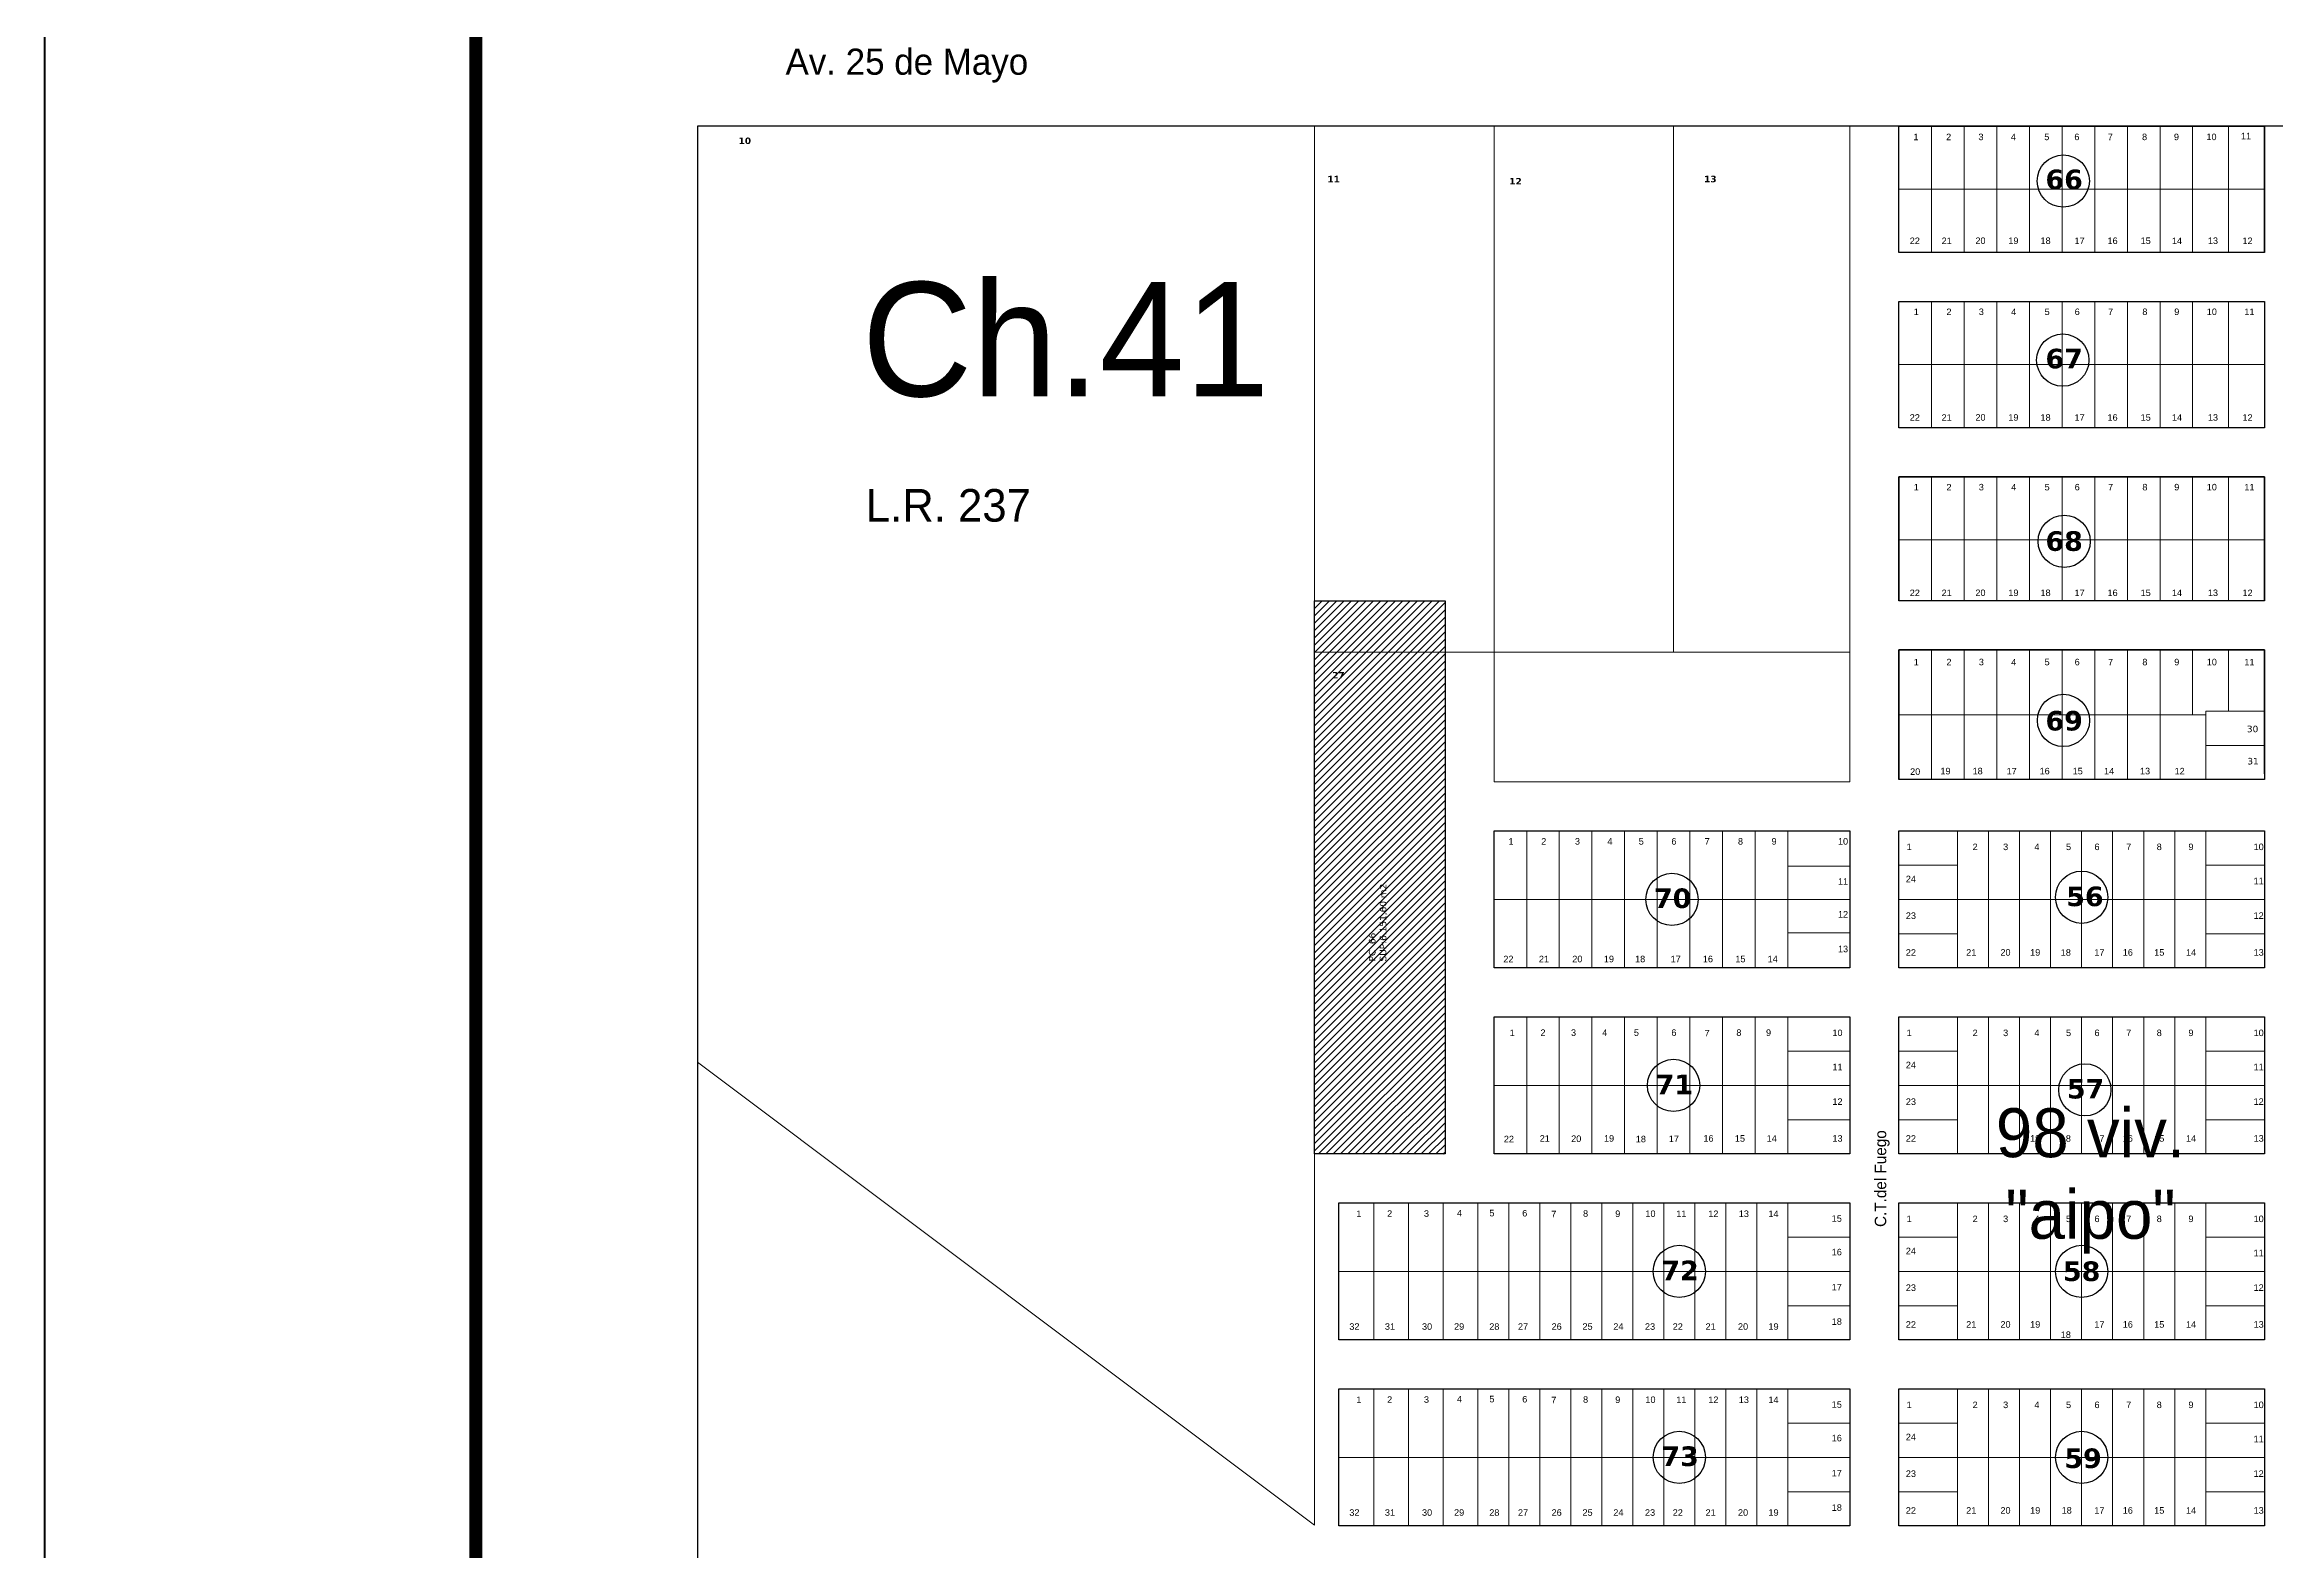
# Model space of a CAD drawing. Header units: millimetres. Extents: x 0 to 6558, y 60 to 10727.
# Drawn here: x 0 to 683, y 7964 to 8425 of the extents above; entities that cross this region are included whole.
import ezdxf

# ---------------------------------------------------------------- set-up
doc = ezdxf.new("R2010")
doc.units = ezdxf.units.MM
doc.linetypes.add('ACAD_ISO03W100', pattern=[30, 12, -18])
for name, color, linetype in [('0 LIMITES', 7, 'Continuous'), ('0 NOMBRE DE CALLES', 255, 'Continuous'), ('0 N° DE MANZANA', 255, 'Continuous'), ('0 Nº DE LOTE', 251, 'Continuous'), ('0 SIG - CHACRAS', 253, 'Continuous'), ('0 SIG - MANZANAS', 253, 'Continuous'), ('TERRENO MUNICIPAL', 10, 'Continuous')]:
    doc.layers.add(name, color=color, linetype=linetype)
for name, color, linetype, lineweight in [('0 NOMBRE DE BARRIOS', 251, 'Continuous', 35), ('0 N° CHACRAS', 253, 'Continuous', 35), ('0 N° DE PARCELA', 255, 'Continuous', 25), ('0 SIG - PARCELAS', 252, 'Continuous', 18), ('RECUADRO', 7, 'Continuous', 18)]:
    doc.layers.add(name, color=color, linetype=linetype, lineweight=lineweight)
doc.styles.get("Standard").update_dxf_attribs({"font": 'arial.ttf'})
doc.styles.add('STYLE1', font='arial.ttf')

msp = doc.modelspace()

# ---------------------------------------------------------------- hatches: boundary and pattern name
at = {"layer": 'TERRENO MUNICIPAL'}
h = msp.add_hatch(dxfattribs=at)
h.set_pattern_fill('ANSI31', color=256, scale=0.5)
h.set_pattern_definition([(45, (-322.4474, 5693.1154), (-1.122532, 1.122532), [])])
h.paths.add_polyline_path([(428.979, 8085.105), (388.979, 8085.105), (388.979, 8254.605), (428.979, 8254.605)])

# ---------------------------------------------------------------- linework, layer by layer
at = {"layer": '0 LIMITES', "color": 3, "linetype": 'ACAD_ISO03W100'}
msp.add_lwpolyline([(132.405, 4726.868, 4, 4, 0), (131.877, 10456.029, 4, 4, 0)], format="xyseb", dxfattribs=at)
at = {"layer": '0 N° DE MANZANA'}
for centre in [(618.347, 8383.248), (618.193, 8328.381), (618.631, 8272.834), (618.405, 8217.955), (498.479, 8163.105), (623.979, 8163.77), (498.979, 8106.105), (624.954, 8104.732), (500.729, 8049.105), (623.979, 8049.105), (500.729, 7992.105), (623.979, 7992.105)]:
    msp.add_circle(centre, 8, dxfattribs=at)
at = {"layer": '0 SIG - CHACRAS'}
msp.add_lwpolyline([(199.979, 7425.105), (1179.979, 7425.105), (1179.979, 8400.105), (199.979, 8400.105)], close=True, dxfattribs=at)
at = {"layer": '0 SIG - MANZANAS'}
for p, q in [((567.979, 8400.105), (679.979, 8400.105)), ((679.979, 8361.375), (567.979, 8361.375)), ((679.979, 8292.635), (567.979, 8292.635)), ((567.979, 8292.635), (567.979, 8254.605)), ((679.979, 8254.605), (679.979, 8292.635)), ((679.979, 8254.605), (567.979, 8254.605)), ((679.979, 8239.605), (567.979, 8239.605)), ((567.979, 8239.605), (567.979, 8199.815)), ((679.979, 8201.575), (679.979, 8239.605)), ((679.979, 8199.815), (567.979, 8199.815))]:
    msp.add_line(p, q, dxfattribs=at)
for points in [[(567.979, 8361.375), (567.979, 8400.105)], [(679.979, 8361.375), (679.979, 8400.105)], [(396.479, 8070.105), (552.979, 8070.105), (552.979, 8028.105), (396.479, 8028.105), (396.479, 8070.105)], [(396.479, 8013.105), (552.979, 8013.105), (552.979, 7971.105), (396.479, 7971.105), (396.479, 8013.105)]]:
    msp.add_lwpolyline(points, dxfattribs=at)
for points in [[(679.979, 8361.375), (567.979, 8361.375), (567.979, 8400.105), (679.979, 8400.105)], [(567.979, 8400.105), (679.979, 8400.105), (679.979, 8361.375), (567.979, 8361.375)], [(679.979, 8307.645), (567.979, 8307.645), (567.979, 8346.375), (679.979, 8346.375)], [(567.979, 8346.375), (679.979, 8346.375), (679.979, 8307.635), (567.979, 8307.635)], [(567.979, 8292.635), (679.979, 8292.635), (679.979, 8254.605), (567.979, 8254.605)], [(567.979, 8239.605), (679.979, 8239.605), (679.979, 8199.815), (567.979, 8199.815)], [(552.979, 8142.105), (443.979, 8142.105), (443.979, 8184.105), (552.979, 8184.105)], [(443.979, 8184.105), (552.979, 8184.105), (552.979, 8142.105), (443.979, 8142.105)], [(443.979, 8184.105), (552.979, 8184.105), (552.979, 8142.105), (443.979, 8142.105)], [(679.979, 8142.105), (567.979, 8142.105), (567.979, 8184.105), (679.979, 8184.105)], [(552.979, 8085.105), (443.979, 8085.105), (443.979, 8127.105), (552.979, 8127.105)], [(679.979, 8085.105), (567.979, 8085.105), (567.979, 8127.105), (679.979, 8127.105)], [(679.979, 8028.105), (567.979, 8028.105), (567.979, 8070.105), (679.979, 8070.105)], [(679.979, 7971.105), (567.979, 7971.105), (567.979, 8013.105), (679.979, 8013.105)], [(679.979, 7971.105), (567.979, 7971.105), (567.979, 8013.105), (679.979, 8013.105)]]:
    msp.add_lwpolyline(points, close=True, dxfattribs=at)
at = {"layer": '0 SIG - PARCELAS'}
for p, q in [((679.979, 8346.375), (567.979, 8346.375)), ((567.979, 8346.375), (567.979, 8307.635)), ((679.979, 8307.635), (679.979, 8346.375)), ((567.979, 8307.635), (679.979, 8307.635)), ((679.979, 8292.635), (567.979, 8292.635)), ((567.979, 8292.635), (567.979, 8254.605)), ((679.979, 8254.605), (679.979, 8292.635)), ((679.979, 8254.605), (567.979, 8254.605)), ((443.979, 8238.895), (552.979, 8238.895)), ((679.979, 8239.605), (567.979, 8239.605)), ((567.979, 8239.605), (567.979, 8199.815)), ((679.979, 8199.815), (679.979, 8239.605)), ((567.979, 8199.815), (679.979, 8199.815)), ((552.979, 8184.105), (443.979, 8184.105)), ((443.979, 8184.105), (443.979, 8142.105)), ((443.979, 8142.105), (453.979, 8142.105)), ((453.979, 8142.105), (552.979, 8142.105))]:
    msp.add_line(p, q, dxfattribs=at)
for points in [[(199.979, 8400.105), (388.979, 8400.105), (388.979, 7971.305), (199.979, 8113.195)], [(388.979, 8400.105), (388.979, 8238.895), (443.979, 8238.895), (443.979, 8400.105)], [(388.979, 8400.105), (443.979, 8400.105), (443.979, 8238.895), (388.979, 8238.895)], [(388.979, 8400.105), (443.979, 8400.105), (443.979, 8238.895), (388.979, 8238.895)], [(443.979, 8400.105), (443.979, 8238.895), (498.979, 8238.895), (498.979, 8400.105)], [(443.979, 8400.105), (498.979, 8400.105), (498.979, 8238.895), (443.979, 8238.895)], [(443.979, 8400.105), (443.979, 8238.895), (443.979, 8238.895), (443.979, 8400.105)], [(443.979, 8400.105), (498.979, 8400.105), (498.979, 8238.895), (443.979, 8238.895)], [(498.979, 8400.105), (498.979, 8238.895), (552.979, 8238.895), (552.979, 8400.105)], [(498.979, 8400.105), (552.979, 8400.105), (552.979, 8238.895), (498.979, 8238.895)], [(679.979, 8361.375), (567.979, 8361.375), (567.979, 8400.105), (679.979, 8400.105)], [(567.979, 8400.105), (577.979, 8400.105), (577.979, 8380.74), (567.979, 8380.74)], [(577.979, 8400.105), (587.979, 8400.105), (587.979, 8380.74), (577.979, 8380.74)], [(587.979, 8400.105), (597.979, 8400.105), (597.979, 8380.74), (587.979, 8380.74)], [(597.979, 8400.105), (607.979, 8400.105), (607.979, 8380.74), (597.979, 8380.74)], [(607.979, 8400.105), (617.979, 8400.105), (617.979, 8380.74), (607.979, 8380.74)], [(617.979, 8400.105), (627.979, 8400.105), (627.979, 8380.74), (617.979, 8380.74)], [(627.979, 8400.105), (637.979, 8400.105), (637.979, 8380.74), (627.979, 8380.74)], [(637.979, 8400.105), (647.979, 8400.105), (647.979, 8380.74), (637.979, 8380.74)], [(647.979, 8400.105), (657.979, 8400.105), (657.979, 8380.74), (647.979, 8380.74)], [(657.979, 8400.105), (668.979, 8400.105), (668.979, 8380.74), (657.979, 8380.74)], [(668.979, 8400.105), (679.979, 8400.105), (679.979, 8380.74), (668.979, 8380.74)], [(567.979, 8380.74), (577.979, 8380.74), (577.979, 8361.375), (567.979, 8361.375)], [(577.979, 8380.74), (587.979, 8380.74), (587.979, 8361.375), (577.979, 8361.375)], [(587.979, 8380.74), (597.979, 8380.74), (597.979, 8361.375), (587.979, 8361.375)], [(597.979, 8380.74), (607.979, 8380.74), (607.979, 8361.375), (597.979, 8361.375)], [(607.979, 8380.74), (617.979, 8380.74), (617.979, 8361.375), (607.979, 8361.375)], [(617.979, 8380.74), (627.979, 8380.74), (627.979, 8361.375), (617.979, 8361.375)], [(627.979, 8380.74), (637.979, 8380.74), (637.979, 8361.375), (627.979, 8361.375)], [(637.979, 8380.74), (647.979, 8380.74), (647.979, 8361.375), (637.979, 8361.375)], [(647.979, 8380.74), (657.979, 8380.74), (657.979, 8361.375), (647.979, 8361.375)], [(657.979, 8380.74), (668.979, 8380.74), (668.979, 8361.375), (657.979, 8361.375)], [(668.979, 8380.74), (679.979, 8380.74), (679.979, 8361.375), (668.979, 8361.375)], [(567.979, 8346.375), (577.979, 8346.375), (577.979, 8327.005), (567.979, 8327.005)], [(577.979, 8346.375), (587.979, 8346.375), (587.979, 8327.005), (577.979, 8327.005)], [(587.979, 8346.375), (597.979, 8346.375), (597.979, 8327.005), (587.979, 8327.005)], [(597.979, 8346.375), (607.979, 8346.375), (607.979, 8327.005), (597.979, 8327.005)], [(607.979, 8346.375), (617.979, 8346.375), (617.979, 8327.005), (607.979, 8327.005)], [(617.979, 8346.375), (627.979, 8346.375), (627.979, 8327.005), (617.979, 8327.005)], [(627.979, 8346.375), (637.979, 8346.375), (637.979, 8327.005), (627.979, 8327.005)], [(637.979, 8346.375), (647.979, 8346.375), (647.979, 8327.005), (637.979, 8327.005)], [(647.979, 8346.375), (657.979, 8346.375), (657.979, 8327.005), (647.979, 8327.005)], [(657.979, 8346.375), (668.979, 8346.375), (668.979, 8327.005), (657.979, 8327.005)], [(668.979, 8346.375), (679.979, 8346.375), (679.979, 8327.005), (668.979, 8327.005)], [(567.979, 8327.005), (577.979, 8327.005), (577.979, 8307.645), (567.979, 8307.645)], [(577.979, 8327.005), (587.979, 8327.005), (587.979, 8307.645), (577.979, 8307.645)], [(587.979, 8327.005), (597.979, 8327.005), (597.979, 8307.645), (587.979, 8307.645)], [(597.979, 8327.005), (607.979, 8327.005), (607.979, 8307.645), (597.979, 8307.645)], [(607.979, 8327.005), (617.979, 8327.005), (617.979, 8307.635), (607.979, 8307.635)], [(617.979, 8327.005), (627.979, 8327.005), (627.979, 8307.645), (617.979, 8307.645)], [(627.979, 8327.005), (637.979, 8327.005), (637.979, 8307.645), (627.979, 8307.645)], [(637.979, 8327.005), (647.979, 8327.005), (647.979, 8307.635), (637.979, 8307.635)], [(647.979, 8327.005), (657.979, 8327.005), (657.979, 8307.645), (647.979, 8307.645)], [(657.979, 8327.005), (668.979, 8327.005), (668.979, 8307.645), (657.979, 8307.645)], [(668.979, 8327.005), (679.979, 8327.005), (679.979, 8307.635), (668.979, 8307.635)], [(567.979, 8292.635), (577.979, 8292.635), (577.979, 8273.265), (567.979, 8273.265)], [(577.979, 8292.635), (587.979, 8292.635), (587.979, 8273.265), (577.979, 8273.265)], [(587.979, 8292.635), (597.979, 8292.635), (597.979, 8273.265), (587.979, 8273.265)], [(597.979, 8292.635), (607.979, 8292.635), (607.979, 8273.265), (597.979, 8273.265)], [(607.979, 8292.635), (617.979, 8292.635), (617.979, 8273.265), (607.979, 8273.265)], [(617.979, 8292.635), (627.979, 8292.635), (627.979, 8273.265), (617.979, 8273.265)], [(627.979, 8292.635), (637.979, 8292.635), (637.979, 8273.265), (627.979, 8273.265)], [(637.979, 8292.635), (647.979, 8292.635), (647.979, 8273.265), (637.979, 8273.265)], [(647.979, 8292.635), (657.979, 8292.635), (657.979, 8273.265), (647.979, 8273.265)], [(657.979, 8292.635), (668.979, 8292.635), (668.979, 8273.265), (657.979, 8273.265)], [(668.979, 8292.635), (679.979, 8292.635), (679.979, 8273.265), (668.979, 8273.265)], [(567.979, 8273.265), (577.979, 8273.265), (577.979, 8254.605), (567.979, 8254.605)], [(577.979, 8273.265), (587.979, 8273.265), (587.979, 8254.605), (577.979, 8254.605)], [(587.979, 8273.265), (597.979, 8273.265), (597.979, 8254.605), (587.979, 8254.605)], [(597.979, 8273.265), (607.979, 8273.265), (607.979, 8254.605), (597.979, 8254.605)], [(607.979, 8273.265), (617.979, 8273.265), (617.979, 8254.605), (607.979, 8254.605)], [(617.979, 8273.265), (627.979, 8273.265), (627.979, 8254.605), (617.979, 8254.605)], [(627.979, 8273.265), (637.979, 8273.265), (637.979, 8254.605), (627.979, 8254.605)], [(637.979, 8273.265), (647.979, 8273.265), (647.979, 8254.605), (637.979, 8254.605)], [(647.979, 8273.265), (657.979, 8273.265), (657.979, 8254.605), (647.979, 8254.605)], [(657.979, 8273.265), (668.979, 8273.265), (668.979, 8254.605), (657.979, 8254.605)], [(668.979, 8273.265), (679.979, 8273.265), (679.979, 8254.605), (668.979, 8254.605)], [(428.979, 8238.895), (388.979, 8238.895), (388.979, 8085.105), (428.979, 8085.105)], [(552.979, 8199.105), (443.979, 8199.105), (443.979, 8238.895), (552.979, 8238.895)], [(567.979, 8239.605), (577.979, 8239.605), (577.979, 8219.71), (567.979, 8219.71)], [(577.979, 8239.605), (587.979, 8239.605), (587.979, 8219.71), (577.979, 8219.71)], [(587.979, 8239.605), (597.979, 8239.605), (597.979, 8219.71), (587.979, 8219.71)], [(597.979, 8239.605), (607.979, 8239.605), (607.979, 8219.71), (597.979, 8219.71)], [(607.979, 8239.605), (617.979, 8239.605), (617.979, 8219.71), (607.979, 8219.71)], [(617.979, 8239.605), (627.979, 8239.605), (627.979, 8219.71), (617.979, 8219.71)], [(627.979, 8239.605), (637.979, 8239.605), (637.979, 8219.71), (627.979, 8219.71)], [(637.979, 8239.605), (647.979, 8239.605), (647.979, 8219.71), (637.979, 8219.71)], [(647.979, 8239.605), (657.979, 8239.605), (657.979, 8219.71), (647.979, 8219.71)], [(657.979, 8239.605), (657.979, 8219.71), (661.979, 8219.71), (661.979, 8220.815), (668.979, 8220.815), (668.979, 8239.605)], [(668.979, 8239.605), (679.979, 8239.605), (679.979, 8220.815), (668.979, 8220.815)], [(661.979, 8220.815), (679.979, 8220.815), (679.979, 8210.315), (661.979, 8210.315)], [(567.979, 8219.71), (577.979, 8219.71), (577.979, 8199.815), (567.979, 8199.815)], [(577.979, 8219.71), (587.979, 8219.71), (587.979, 8199.815), (577.979, 8199.815)], [(587.979, 8219.71), (597.979, 8219.71), (597.979, 8199.815), (587.979, 8199.815)], [(597.979, 8219.71), (607.979, 8219.71), (607.979, 8199.815), (597.979, 8199.815)], [(607.979, 8219.71), (617.979, 8219.71), (617.979, 8199.815), (607.979, 8199.815)], [(617.979, 8219.71), (627.979, 8219.71), (627.979, 8199.815), (617.979, 8199.815)], [(627.979, 8219.71), (637.979, 8219.71), (637.979, 8199.815), (627.979, 8199.815)], [(637.979, 8219.71), (647.979, 8219.71), (647.979, 8199.815), (637.979, 8199.815)], [(647.979, 8219.71), (661.979, 8219.71), (661.979, 8199.815), (647.979, 8199.815)], [(661.979, 8210.315), (679.979, 8210.315), (679.979, 8199.815), (661.979, 8199.815)], [(443.979, 8184.105), (453.979, 8184.105), (453.979, 8163.105), (443.979, 8163.105)], [(453.979, 8184.105), (463.979, 8184.105), (463.979, 8163.105), (453.979, 8163.105)], [(463.979, 8184.105), (473.979, 8184.105), (473.979, 8163.105), (463.979, 8163.105)], [(473.979, 8184.105), (483.979, 8184.105), (483.979, 8163.105), (473.979, 8163.105)], [(483.979, 8184.105), (493.979, 8184.105), (493.979, 8163.105), (483.979, 8163.105)], [(493.979, 8184.105), (503.979, 8184.105), (503.979, 8163.105), (493.979, 8163.105)], [(503.979, 8184.105), (513.979, 8184.105), (513.979, 8163.105), (503.979, 8163.105)], [(513.979, 8184.105), (523.979, 8184.105), (523.979, 8163.105), (513.979, 8163.105)], [(523.979, 8184.105), (533.979, 8184.105), (533.979, 8163.105), (523.979, 8163.105)], [(533.979, 8184.105), (552.979, 8184.105), (552.979, 8173.305), (533.979, 8173.305)], [(585.979, 8173.605), (567.979, 8173.605), (567.979, 8184.105), (585.979, 8184.105)], [(585.979, 8163.105), (595.479, 8163.105), (595.479, 8184.105), (585.979, 8184.105)], [(595.479, 8163.105), (604.979, 8163.105), (604.979, 8184.105), (595.479, 8184.105)], [(604.979, 8163.105), (614.479, 8163.105), (614.479, 8184.105), (604.979, 8184.105)], [(614.479, 8163.105), (623.979, 8163.105), (623.979, 8184.105), (614.479, 8184.105)], [(623.979, 8163.105), (633.479, 8163.105), (633.479, 8184.105), (623.979, 8184.105)], [(633.479, 8163.105), (642.979, 8163.105), (642.979, 8184.105), (633.479, 8184.105)], [(642.979, 8163.105), (652.479, 8163.105), (652.479, 8184.105), (642.979, 8184.105)], [(652.479, 8163.105), (661.979, 8163.105), (661.979, 8184.105), (652.479, 8184.105)], [(679.979, 8173.605), (661.979, 8173.605), (661.979, 8184.105), (679.979, 8184.105)], [(533.979, 8173.305), (552.979, 8173.305), (552.979, 8163.105), (533.979, 8163.105)], [(567.979, 8163.105), (585.979, 8163.105), (585.979, 8173.605), (567.979, 8173.605)], [(661.979, 8163.105), (679.979, 8163.105), (679.979, 8173.605), (661.979, 8173.605)], [(453.979, 8163.105), (463.979, 8163.105), (463.979, 8142.105), (453.979, 8142.105)], [(463.979, 8163.105), (473.979, 8163.105), (473.979, 8142.105), (463.979, 8142.105)], [(473.979, 8163.105), (483.979, 8163.105), (483.979, 8142.105), (473.979, 8142.105)], [(483.979, 8163.105), (493.979, 8163.105), (493.979, 8142.105), (483.979, 8142.105)], [(493.979, 8163.105), (503.979, 8163.105), (503.979, 8142.105), (493.979, 8142.105)], [(503.979, 8163.105), (513.979, 8163.105), (513.979, 8142.105), (503.979, 8142.105)], [(513.979, 8163.105), (523.979, 8163.105), (523.979, 8142.105), (513.979, 8142.105)], [(523.979, 8163.105), (533.979, 8163.105), (533.979, 8142.105), (523.979, 8142.105)], [(533.979, 8163.105), (552.979, 8163.105), (552.979, 8152.905), (533.979, 8152.905)], [(585.979, 8152.605), (567.979, 8152.605), (567.979, 8163.105), (585.979, 8163.105)], [(585.979, 8142.105), (595.479, 8142.105), (595.479, 8163.105), (585.979, 8163.105)], [(595.479, 8142.105), (604.979, 8142.105), (604.979, 8163.105), (595.479, 8163.105)], [(604.979, 8142.105), (614.479, 8142.105), (614.479, 8163.105), (604.979, 8163.105)], [(614.479, 8142.105), (623.979, 8142.105), (623.979, 8163.105), (614.479, 8163.105)], [(623.979, 8142.105), (633.479, 8142.105), (633.479, 8163.105), (623.979, 8163.105)], [(633.479, 8142.105), (642.979, 8142.105), (642.979, 8163.105), (633.479, 8163.105)], [(642.979, 8142.105), (652.479, 8142.105), (652.479, 8163.105), (642.979, 8163.105)], [(652.479, 8142.105), (661.979, 8142.105), (661.979, 8163.105), (652.479, 8163.105)], [(679.979, 8152.605), (661.979, 8152.605), (661.979, 8163.105), (679.979, 8163.105)], [(533.979, 8152.905), (552.979, 8152.905), (552.979, 8142.105), (533.979, 8142.105)], [(567.979, 8142.105), (585.979, 8142.105), (585.979, 8152.605), (567.979, 8152.605)], [(661.979, 8142.105), (679.979, 8142.105), (679.979, 8152.605), (661.979, 8152.605)], [(443.979, 8127.105), (453.979, 8127.105), (453.979, 8106.105), (443.979, 8106.105)], [(463.979, 8106.105), (453.979, 8106.105), (453.979, 8127.105), (463.979, 8127.105)], [(463.979, 8127.105), (473.979, 8127.105), (473.979, 8106.105), (463.979, 8106.105)], [(473.979, 8106.105), (483.979, 8106.105), (483.979, 8127.105), (473.979, 8127.105)], [(483.979, 8106.105), (493.979, 8106.105), (493.979, 8127.105), (483.979, 8127.105)], [(503.979, 8106.105), (493.979, 8106.105), (493.979, 8127.105), (503.979, 8127.105)], [(513.979, 8106.105), (503.979, 8106.105), (503.979, 8127.105), (513.979, 8127.105)], [(513.979, 8127.105), (523.979, 8127.105), (523.979, 8106.105), (513.979, 8106.105)], [(533.979, 8106.105), (523.979, 8106.105), (523.979, 8127.105), (533.979, 8127.105)], [(533.979, 8127.105), (552.979, 8127.105), (552.979, 8116.605), (533.979, 8116.605)], [(585.979, 8116.605), (567.979, 8116.605), (567.979, 8127.105), (585.979, 8127.105)], [(585.979, 8106.105), (595.479, 8106.105), (595.479, 8127.105), (585.979, 8127.105)], [(595.479, 8106.105), (604.979, 8106.105), (604.979, 8127.105), (595.479, 8127.105)], [(604.979, 8106.105), (614.479, 8106.105), (614.479, 8127.105), (604.979, 8127.105)], [(614.479, 8106.105), (623.979, 8106.105), (623.979, 8127.105), (614.479, 8127.105)], [(623.979, 8106.105), (633.479, 8106.105), (633.479, 8127.105), (623.979, 8127.105)], [(633.479, 8106.105), (642.979, 8106.105), (642.979, 8127.105), (633.479, 8127.105)], [(642.979, 8106.105), (652.479, 8106.105), (652.479, 8127.105), (642.979, 8127.105)], [(652.479, 8106.105), (661.979, 8106.105), (661.979, 8127.105), (652.479, 8127.105)], [(679.979, 8116.605), (661.979, 8116.605), (661.979, 8127.105), (679.979, 8127.105)], [(552.979, 8106.105), (533.979, 8106.105), (533.979, 8116.605), (552.979, 8116.605)], [(567.979, 8106.105), (585.979, 8106.105), (585.979, 8116.605), (567.979, 8116.605)], [(661.979, 8106.105), (679.979, 8106.105), (679.979, 8116.605), (661.979, 8116.605)], [(453.979, 8106.105), (443.979, 8106.105), (443.979, 8085.105), (453.979, 8085.105)], [(453.979, 8085.105), (463.979, 8085.105), (463.979, 8106.105), (453.979, 8106.105)], [(463.979, 8106.105), (473.979, 8106.105), (473.979, 8085.105), (463.979, 8085.105)], [(473.979, 8106.105), (483.979, 8106.105), (483.979, 8085.105), (473.979, 8085.105)], [(483.979, 8106.105), (493.979, 8106.105), (493.979, 8085.105), (483.979, 8085.105)], [(503.979, 8106.105), (493.979, 8106.105), (493.979, 8085.105), (503.979, 8085.105)], [(503.979, 8085.105), (513.979, 8085.105), (513.979, 8106.105), (503.979, 8106.105)], [(523.979, 8106.105), (513.979, 8106.105), (513.979, 8085.105), (523.979, 8085.105)], [(523.979, 8106.105), (533.979, 8106.105), (533.979, 8085.105), (523.979, 8085.105)], [(533.979, 8106.105), (552.979, 8106.105), (552.979, 8095.605), (533.979, 8095.605)], [(585.979, 8095.605), (567.979, 8095.605), (567.979, 8106.105), (585.979, 8106.105)], [(585.979, 8085.105), (595.479, 8085.105), (595.479, 8106.105), (585.979, 8106.105)], [(595.479, 8085.105), (604.979, 8085.105), (604.979, 8106.105), (595.479, 8106.105)], [(604.979, 8085.105), (614.479, 8085.105), (614.479, 8106.105), (604.979, 8106.105)], [(614.479, 8085.105), (623.979, 8085.105), (623.979, 8106.105), (614.479, 8106.105)], [(623.979, 8085.105), (633.479, 8085.105), (633.479, 8106.105), (623.979, 8106.105)], [(633.479, 8085.105), (642.979, 8085.105), (642.979, 8106.105), (633.479, 8106.105)], [(642.979, 8085.105), (652.479, 8085.105), (652.479, 8106.105), (642.979, 8106.105)], [(652.479, 8085.105), (661.979, 8085.105), (661.979, 8106.105), (652.479, 8106.105)], [(679.979, 8095.605), (661.979, 8095.605), (661.979, 8106.105), (679.979, 8106.105)], [(533.979, 8095.605), (552.979, 8095.605), (552.979, 8085.105), (533.979, 8085.105)], [(567.979, 8085.105), (585.979, 8085.105), (585.979, 8095.605), (567.979, 8095.605)], [(661.979, 8085.105), (679.979, 8085.105), (679.979, 8095.605), (661.979, 8095.605)], [(396.479, 8070.105), (407.129, 8070.105), (407.129, 8049.105), (396.479, 8049.105)], [(417.779, 8049.105), (407.129, 8049.105), (407.129, 8070.105), (417.779, 8070.105)], [(417.779, 8070.105), (428.379, 8070.105), (428.379, 8049.105), (417.779, 8049.105)], [(428.379, 8070.105), (438.979, 8070.105), (438.979, 8049.105), (428.379, 8049.105)], [(438.979, 8049.105), (448.479, 8049.105), (448.479, 8070.105), (438.979, 8070.105)], [(448.479, 8049.105), (457.979, 8049.105), (457.979, 8070.105), (448.479, 8070.105)], [(457.979, 8049.105), (467.479, 8049.105), (467.479, 8070.105), (457.979, 8070.105)], [(467.479, 8049.105), (476.979, 8049.105), (476.979, 8070.105), (467.479, 8070.105)], [(476.979, 8049.105), (486.479, 8049.105), (486.479, 8070.105), (476.979, 8070.105)], [(486.479, 8049.105), (495.979, 8049.105), (495.979, 8070.105), (486.479, 8070.105)], [(495.979, 8049.105), (505.479, 8049.105), (505.479, 8070.105), (495.979, 8070.105)], [(505.479, 8049.105), (514.979, 8049.105), (514.979, 8070.105), (505.479, 8070.105)], [(514.979, 8049.105), (524.479, 8049.105), (524.479, 8070.105), (514.979, 8070.105)], [(524.479, 8049.105), (533.979, 8049.105), (533.979, 8070.105), (524.479, 8070.105)], [(533.979, 8070.105), (552.979, 8070.105), (552.979, 8059.605), (533.979, 8059.605)], [(585.979, 8059.605), (567.979, 8059.605), (567.979, 8070.105), (585.979, 8070.105)], [(585.979, 8049.105), (595.479, 8049.105), (595.479, 8070.105), (585.979, 8070.105)], [(595.479, 8049.105), (604.979, 8049.105), (604.979, 8070.105), (595.479, 8070.105)], [(604.979, 8049.105), (614.479, 8049.105), (614.479, 8070.105), (604.979, 8070.105)], [(614.479, 8049.105), (623.979, 8049.105), (623.979, 8070.105), (614.479, 8070.105)], [(623.979, 8049.105), (633.479, 8049.105), (633.479, 8070.105), (623.979, 8070.105)], [(633.479, 8049.105), (642.979, 8049.105), (642.979, 8070.105), (633.479, 8070.105)], [(642.979, 8049.105), (652.479, 8049.105), (652.479, 8070.105), (642.979, 8070.105)], [(652.479, 8049.105), (661.979, 8049.105), (661.979, 8070.105), (652.479, 8070.105)], [(679.979, 8059.605), (661.979, 8059.605), (661.979, 8070.105), (679.979, 8070.105)], [(552.979, 8059.605), (533.979, 8059.605), (533.979, 8049.105), (552.979, 8049.105)], [(567.979, 8049.105), (585.979, 8049.105), (585.979, 8059.605), (567.979, 8059.605)], [(661.979, 8049.105), (679.979, 8049.105), (679.979, 8059.605), (661.979, 8059.605)], [(396.479, 8049.105), (407.129, 8049.105), (407.129, 8028.105), (396.479, 8028.105)], [(407.129, 8028.105), (417.779, 8028.105), (417.779, 8049.105), (407.129, 8049.105)], [(428.379, 8049.105), (417.779, 8049.105), (417.779, 8028.105), (428.379, 8028.105)], [(438.979, 8049.105), (428.379, 8049.105), (428.379, 8028.105), (438.979, 8028.105)], [(448.479, 8049.105), (438.979, 8049.105), (438.979, 8028.105), (448.479, 8028.105)], [(457.979, 8049.105), (448.479, 8049.105), (448.479, 8028.105), (457.979, 8028.105)], [(467.479, 8049.105), (457.979, 8049.105), (457.979, 8028.105), (467.479, 8028.105)], [(476.979, 8049.105), (467.479, 8049.105), (467.479, 8028.105), (476.979, 8028.105)], [(486.479, 8049.105), (476.979, 8049.105), (476.979, 8028.105), (486.479, 8028.105)], [(495.979, 8049.105), (486.479, 8049.105), (486.479, 8028.105), (495.979, 8028.105)], [(505.479, 8049.105), (495.979, 8049.105), (495.979, 8028.105), (505.479, 8028.105)], [(514.979, 8049.105), (505.479, 8049.105), (505.479, 8028.105), (514.979, 8028.105)], [(524.479, 8049.105), (514.979, 8049.105), (514.979, 8028.105), (524.479, 8028.105)], [(533.979, 8049.105), (524.479, 8049.105), (524.479, 8028.105), (533.979, 8028.105)], [(533.979, 8049.105), (552.979, 8049.105), (552.979, 8038.605), (533.979, 8038.605)], [(585.979, 8038.605), (567.979, 8038.605), (567.979, 8049.105), (585.979, 8049.105)], [(585.979, 8028.105), (595.479, 8028.105), (595.479, 8049.105), (585.979, 8049.105)], [(595.479, 8028.105), (604.979, 8028.105), (604.979, 8049.105), (595.479, 8049.105)], [(604.979, 8028.105), (614.479, 8028.105), (614.479, 8049.105), (604.979, 8049.105)], [(614.479, 8028.105), (623.979, 8028.105), (623.979, 8049.105), (614.479, 8049.105)], [(623.979, 8028.105), (633.479, 8028.105), (633.479, 8049.105), (623.979, 8049.105)], [(633.479, 8028.105), (642.979, 8028.105), (642.979, 8049.105), (633.479, 8049.105)], [(642.979, 8028.105), (652.479, 8028.105), (652.479, 8049.105), (642.979, 8049.105)], [(652.479, 8028.105), (661.979, 8028.105), (661.979, 8049.105), (652.479, 8049.105)], [(679.979, 8038.605), (661.979, 8038.605), (661.979, 8049.105), (679.979, 8049.105)], [(552.979, 8038.605), (533.979, 8038.605), (533.979, 8028.105), (552.979, 8028.105)], [(567.979, 8028.105), (585.979, 8028.105), (585.979, 8038.605), (567.979, 8038.605)], [(661.979, 8028.105), (679.979, 8028.105), (679.979, 8038.605), (661.979, 8038.605)], [(396.479, 8013.105), (407.129, 8013.105), (407.129, 7992.105), (396.479, 7992.105)], [(417.779, 7992.105), (407.129, 7992.105), (407.129, 8013.105), (417.779, 8013.105)], [(417.779, 8013.105), (428.379, 8013.105), (428.379, 7992.105), (417.779, 7992.105)], [(428.379, 8013.105), (438.979, 8013.105), (438.979, 7992.105), (428.379, 7992.105)], [(438.979, 7992.105), (448.479, 7992.105), (448.479, 8013.105), (438.979, 8013.105)], [(448.479, 7992.105), (457.979, 7992.105), (457.979, 8013.105), (448.479, 8013.105)], [(457.979, 7992.105), (467.479, 7992.105), (467.479, 8013.105), (457.979, 8013.105)], [(467.479, 7992.105), (476.979, 7992.105), (476.979, 8013.105), (467.479, 8013.105)], [(476.979, 7992.105), (486.479, 7992.105), (486.479, 8013.105), (476.979, 8013.105)], [(486.479, 7992.105), (495.979, 7992.105), (495.979, 8013.105), (486.479, 8013.105)], [(495.979, 7992.105), (505.479, 7992.105), (505.479, 8013.105), (495.979, 8013.105)], [(505.479, 7992.105), (514.979, 7992.105), (514.979, 8013.105), (505.479, 8013.105)], [(514.979, 7992.105), (524.479, 7992.105), (524.479, 8013.105), (514.979, 8013.105)], [(524.479, 7992.105), (533.979, 7992.105), (533.979, 8013.105), (524.479, 8013.105)], [(533.979, 8013.105), (552.979, 8013.105), (552.979, 8002.605), (533.979, 8002.605)], [(585.979, 8002.605), (567.979, 8002.605), (567.979, 8013.105), (585.979, 8013.105)], [(585.979, 7992.105), (595.479, 7992.105), (595.479, 8013.105), (585.979, 8013.105)], [(595.479, 7992.105), (604.979, 7992.105), (604.979, 8013.105), (595.479, 8013.105)], [(604.979, 7992.105), (614.479, 7992.105), (614.479, 8013.105), (604.979, 8013.105)], [(614.479, 7992.105), (623.979, 7992.105), (623.979, 8013.105), (614.479, 8013.105)], [(623.979, 7992.105), (633.479, 7992.105), (633.479, 8013.105), (623.979, 8013.105)], [(633.479, 7992.105), (642.979, 7992.105), (642.979, 8013.105), (633.479, 8013.105)], [(633.479, 7992.105), (642.979, 7992.105), (642.979, 8013.105), (633.479, 8013.105)], [(642.979, 8013.105), (679.979, 8013.105), (679.979, 7971.105), (642.979, 7971.105)], [(642.979, 7992.105), (652.479, 7992.105), (652.479, 8013.105), (642.979, 8013.105)], [(642.979, 7992.105), (652.479, 7992.105), (652.479, 8013.105), (642.979, 8013.105)], [(652.479, 7992.105), (661.979, 7992.105), (661.979, 8013.105), (652.479, 8013.105)], [(652.479, 7992.105), (661.979, 7992.105), (661.979, 8013.105), (652.479, 8013.105)], [(679.979, 8002.605), (661.979, 8002.605), (661.979, 8013.105), (679.979, 8013.105)], [(679.979, 8002.605), (661.979, 8002.605), (661.979, 8013.105), (679.979, 8013.105)], [(552.979, 8002.605), (533.979, 8002.605), (533.979, 7992.105), (552.979, 7992.105)], [(567.979, 7992.105), (585.979, 7992.105), (585.979, 8002.605), (567.979, 8002.605)], [(661.979, 7992.105), (679.979, 7992.105), (679.979, 8002.605), (661.979, 8002.605)], [(661.979, 7992.105), (679.979, 7992.105), (679.979, 8002.605), (661.979, 8002.605)], [(396.479, 7992.105), (407.129, 7992.105), (407.129, 7971.105), (396.479, 7971.105)], [(407.129, 7971.105), (417.779, 7971.105), (417.779, 7992.105), (407.129, 7992.105)], [(428.379, 7992.105), (417.779, 7992.105), (417.779, 7971.105), (428.379, 7971.105)], [(438.979, 7992.105), (428.379, 7992.105), (428.379, 7971.105), (438.979, 7971.105)], [(448.479, 7992.105), (438.979, 7992.105), (438.979, 7971.105), (448.479, 7971.105)], [(457.979, 7992.105), (448.479, 7992.105), (448.479, 7971.105), (457.979, 7971.105)], [(467.479, 7992.105), (457.979, 7992.105), (457.979, 7971.105), (467.479, 7971.105)], [(476.979, 7992.105), (467.479, 7992.105), (467.479, 7971.105), (476.979, 7971.105)], [(486.479, 7992.105), (476.979, 7992.105), (476.979, 7971.105), (486.479, 7971.105)], [(495.979, 7992.105), (486.479, 7992.105), (486.479, 7971.105), (495.979, 7971.105)], [(505.479, 7992.105), (495.979, 7992.105), (495.979, 7971.105), (505.479, 7971.105)], [(514.979, 7992.105), (505.479, 7992.105), (505.479, 7971.105), (514.979, 7971.105)], [(524.479, 7992.105), (514.979, 7992.105), (514.979, 7971.105), (524.479, 7971.105)], [(533.979, 7992.105), (524.479, 7992.105), (524.479, 7971.105), (533.979, 7971.105)], [(533.979, 7992.105), (552.979, 7992.105), (552.979, 7981.605), (533.979, 7981.605)], [(585.979, 7981.605), (567.979, 7981.605), (567.979, 7992.105), (585.979, 7992.105)], [(585.979, 7971.105), (595.479, 7971.105), (595.479, 7992.105), (585.979, 7992.105)], [(595.479, 7971.105), (604.979, 7971.105), (604.979, 7992.105), (595.479, 7992.105)], [(604.979, 7971.105), (614.479, 7971.105), (614.479, 7992.105), (604.979, 7992.105)], [(614.479, 7971.105), (623.979, 7971.105), (623.979, 7992.105), (614.479, 7992.105)], [(623.979, 7971.105), (633.479, 7971.105), (633.479, 7992.105), (623.979, 7992.105)], [(633.479, 7971.105), (642.979, 7971.105), (642.979, 7992.105), (633.479, 7992.105)], [(633.479, 7971.105), (642.979, 7971.105), (642.979, 7992.105), (633.479, 7992.105)], [(642.979, 7971.105), (652.479, 7971.105), (652.479, 7992.105), (642.979, 7992.105)], [(642.979, 7971.105), (652.479, 7971.105), (652.479, 7992.105), (642.979, 7992.105)], [(652.479, 7971.105), (661.979, 7971.105), (661.979, 7992.105), (652.479, 7992.105)], [(652.479, 7971.105), (661.979, 7971.105), (661.979, 7992.105), (652.479, 7992.105)], [(679.979, 7981.605), (661.979, 7981.605), (661.979, 7992.105), (679.979, 7992.105)], [(679.979, 7981.605), (661.979, 7981.605), (661.979, 7992.105), (679.979, 7992.105)], [(552.979, 7981.605), (533.979, 7981.605), (533.979, 7971.105), (552.979, 7971.105)], [(567.979, 7971.105), (585.979, 7971.105), (585.979, 7981.605), (567.979, 7981.605)], [(661.979, 7971.105), (679.979, 7971.105), (679.979, 7981.605), (661.979, 7981.605)], [(661.979, 7971.105), (679.979, 7971.105), (679.979, 7981.605), (661.979, 7981.605)]]:
    msp.add_lwpolyline(points, close=True, dxfattribs=at)
at = {"layer": 'RECUADRO', "color": 7, "lineweight": 60}
msp.add_lwpolyline([(0, 308.868), (4204, 308.868), (4204, 10726.868), (0, 10726.868)], close=True, dxfattribs=at)
at = {"layer": 'TERRENO MUNICIPAL'}
msp.add_lwpolyline([(428.979, 8085.105), (388.979, 8085.105), (388.979, 8254.605), (428.979, 8254.605)], close=True, dxfattribs=at)

# ---------------------------------------------------------------- texts
at = {"layer": '0 NOMBRE DE BARRIOS', "linetype": 'Continuous', "insert": (626.692, 8076.845), "char_height": 15, "width": 338.88889, "attachment_point": 5}
msp.add_mtext('{\\fBankGothic Lt BT|b0|i0|c0|p34;98 viv. \\P"aipo"}', dxfattribs=at)
at = {"layer": '0 NOMBRE DE CALLES', "linetype": 'Continuous', "insert": (226.957, 8418.628), "char_height": 8, "width": 783.33333, "attachment_point": 4}
msp.add_mtext('\\pt16;{\\fBankGothic Lt BT|b0|i0|c0|p34;Av. 25 de Mayo}', dxfattribs=at)
at = {"layer": '0 NOMBRE DE CALLES', "insert": (562.885, 8062.714), "char_height": 3.5, "width": 783.33333, "attachment_point": 4, "rotation": 90}
msp.add_mtext('\\pt7;{\\fBankGothic Lt BT|b0|i0|c0|p34;C.T.del Fuego}', dxfattribs=at)
at = {"layer": '0 N° CHACRAS', "linetype": 'Continuous', "insert": (250.34, 8334.54), "char_height": 35, "width": 338.88889, "attachment_point": 4}
msp.add_mtext('{\\fBankGothic Lt BT|b0|i0|c0|p34;Ch.41}', dxfattribs=at)
at = {"layer": '0 N° DE MANZANA', "char_height": 6, "attachment_point": 4}
for s, insert in [('{\\fVerdana|b1|i0|c0|p34;66}', (612.89, 8383.697)), ('{\\fVerdana|b1|i0|c0|p34;67}', (612.89, 8328.796)), ('{\\fVerdana|b1|i0|c0|p34;68}', (612.89, 8272.866)), ('{\\fVerdana|b1|i0|c0|p34;69}', (612.89, 8217.813)), ('{\\fVerdana|b1|i0|c0|p34;70}', (492.981, 8163.41)), ('{\\fVerdana|b1|i0|c0|p34;56}', (619.248, 8163.985)), ('{\\fVerdana|b1|i0|c0|p34;71}', (493.481, 8106.41)), ('{\\fVerdana|b1|i0|c0|p34;57}', (619.456, 8105.038)), ('{\\fVerdana|b1|i0|c0|p34;72}', (495.231, 8049.41)), ('{\\fVerdana|b1|i0|c0|p34;58}', (618.256, 8049.105)), ('{\\fVerdana|b1|i0|c0|p34;73}', (495.231, 7992.41)), ('{\\fVerdana|b1|i0|c0|p34;59}', (618.679, 7991.797))]:
    msp.add_mtext(s, dxfattribs=dict(at, insert=insert))
at = {"layer": '0 N° DE PARCELA', "char_height": 2, "attachment_point": 4, "style": 'STYLE1'}
for s, insert in [('{\\fVerdana|b1|i0|c0|p34;\\C7;10}', (212.574, 8395.571)), ('1', (572.447, 8396.771)), ('2', (582.462, 8396.771)), ('3', (592.368, 8396.771)), ('4', (602.296, 8396.771)), ('5', (612.525, 8396.771)), ('6', (621.74, 8396.771)), ('7', (631.969, 8396.771)), ('8', (642.474, 8396.771)), ('9', (652.242, 8396.771)), ('10', (662.194, 8396.771)), ('11', (672.766, 8397.033)), ('{\\fVerdana|b1|i0|c0|p34;11}', (392.948, 8383.855)), ('{\\fVerdana|b1|i0|c0|p34;13}', (508.333, 8383.855)), ('{\\fVerdana|b1|i0|c0|p34;12}', (448.651, 8383.193)), ('22', (571.317, 8364.94)), ('21', (581.08, 8364.94)), ('20', (591.427, 8364.94)), ('19', (601.523, 8364.94)), ('18', (611.369, 8364.94)), ('17', (621.799, 8364.94)), ('16', (631.896, 8364.94)), ('15', (642.035, 8364.94)), ('14', (651.631, 8364.94)), ('13', (662.645, 8364.94)), ('12', (673.242, 8364.94)), ('1', (572.546, 8343.17)), ('2', (582.561, 8343.17)), ('3', (592.468, 8343.17)), ('4', (602.396, 8343.17)), ('5', (612.624, 8343.17)), ('6', (621.839, 8343.17)), ('7', (632.068, 8343.17)), ('8', (642.573, 8343.17)), ('9', (652.341, 8343.17)), ('10', (662.294, 8343.17)), ('11', (673.812, 8343.17)), ('22', (571.317, 8310.792)), ('21', (581.08, 8310.792)), ('20', (591.427, 8310.792)), ('19', (601.523, 8310.792)), ('18', (611.369, 8310.792)), ('17', (621.799, 8310.792)), ('16', (631.896, 8310.792)), ('15', (642.035, 8310.792)), ('14', (651.631, 8310.792)), ('13', (662.645, 8310.792)), ('12', (673.242, 8310.792)), ('1', (572.546, 8289.43)), ('2', (582.561, 8289.43)), ('3', (592.468, 8289.43)), ('4', (602.396, 8289.43)), ('5', (612.624, 8289.43)), ('6', (621.839, 8289.43)), ('7', (632.068, 8289.43)), ('8', (642.573, 8289.43)), ('9', (652.341, 8289.43)), ('10', (662.294, 8289.43)), ('11', (673.812, 8289.43)), ('22', (571.317, 8257.052)), ('21', (581.08, 8257.052)), ('20', (591.427, 8257.052)), ('19', (601.523, 8257.052)), ('18', (611.369, 8257.052)), ('17', (621.799, 8257.052)), ('16', (631.896, 8257.052)), ('15', (642.035, 8257.052)), ('14', (651.631, 8257.052)), ('13', (662.645, 8257.052)), ('12', (673.242, 8257.052)), ('1', (572.546, 8235.831)), ('2', (582.561, 8235.831)), ('3', (592.468, 8235.831)), ('4', (602.396, 8235.831)), ('5', (612.624, 8235.831)), ('6', (621.839, 8235.831)), ('7', (632.068, 8235.831)), ('8', (642.573, 8235.831)), ('9', (652.341, 8235.831)), ('10', (662.294, 8235.831)), ('11', (673.812, 8235.831)), ('{\\fVerdana|b1|i0|c0|p34;27}', (394.381, 8231.811)), ('{\\fVerdana|b0|i0|c0|p34;30}', (674.598, 8215.328)), ('20', (571.43, 8202.262)), ('19', (580.714, 8202.416)), ('18', (590.56, 8202.416)), ('17', (600.99, 8202.416)), ('16', (611.087, 8202.416)), ('15', (621.225, 8202.416)), ('14', (630.821, 8202.416)), ('13', (641.836, 8202.416)), ('12', (652.433, 8202.416)), ('{\\fVerdana|b0|i0|c0|p34;31}', (674.736, 8205.446)), ('1', (448.405, 8180.883)), ('2', (458.428, 8180.883)), ('3', (468.749, 8180.883)), ('4', (478.697, 8180.883)), ('5', (488.298, 8180.883)), ('6', (498.321, 8180.883)), ('7', (508.493, 8180.883)), ('8', (518.694, 8180.883)), ('9', (528.982, 8180.883)), ('10', (549.331, 8180.883)), ('1', (570.356, 8179.2)), ('2', (590.572, 8179.2)), ('3', (599.926, 8179.2)), ('4', (609.493, 8179.2)), ('5', (619.189, 8179.2)), ('6', (627.908, 8179.2)), ('7', (637.63, 8179.2)), ('{\\fArial|b0|i0|c238|p34;8}', (646.965, 8179.2)), ('9', (656.687, 8179.2)), ('10', (676.645, 8179.2)), ('11', (549.331, 8168.612)), ('{\\fArial|b0|i0|c238|p34;2}4', (570.118, 8169.355)), ('{\\fArial|b0|i0|c238|p34;1}1', (676.645, 8168.759)), ('12', (549.331, 8158.539)), ('{\\fArial|b0|i0|c238|p34;2}3', (570.118, 8158.103)), ('12', (676.645, 8158.148)), ('22', (446.831, 8144.833)), ('21', (457.713, 8144.833)), ('20', (467.951, 8144.833)), ('19', (477.616, 8144.833)), ('18', (487.185, 8144.833)), ('17', (498.067, 8144.833)), ('16', (507.947, 8144.833)), ('15', (517.899, 8144.833)), ('14', (527.781, 8144.833)), ('13', (549.331, 8147.907)), ('22', (570.118, 8146.851)), ('21', (588.605, 8146.851)), ('20', (599.09, 8146.851)), ('{\\fArial|b0|i0|c238|p34;1}9', (608.193, 8146.851)), ('{\\fArial|b0|i0|c238|p34;1}8', (617.57, 8146.811)), ('{\\fArial|b0|i0|c238|p34;1}7', (627.865, 8146.851)), ('{\\fArial|b0|i0|c238|p34;1}6', (636.565, 8146.851)), ('{\\fArial|b0|i0|c238|p34;1}5', (646.197, 8146.851)), ('14', (655.932, 8146.851)), ('13', (676.645, 8146.851)), ('1', (448.771, 8122.2)), ('2', (458.2, 8122.265)), ('3', (467.554, 8122.265)), ('4', (477.121, 8122.265)), ('5', (486.817, 8122.265)), ('6', (498.301, 8122.283)), ('7', (508.473, 8122.105)), ('8', (518.211, 8122.265)), ('9', (527.29, 8122.265)), ('10', (547.631, 8122.2)), ('1', (570.356, 8122.2)), ('2', (590.572, 8122.2)), ('3', (599.926, 8122.2)), ('4', (609.493, 8122.2)), ('5', (619.189, 8122.2)), ('6', (627.908, 8122.2)), ('7', (637.63, 8122.2)), ('8', (646.965, 8122.2)), ('9', (656.687, 8122.2)), ('10', (676.645, 8122.2)), ('{\\fArial|b0|i0|c238|p34;1}1', (547.631, 8111.759)), ('{\\fArial|b0|i0|c238|p34;2}4', (570.118, 8112.355)), ('{\\fArial|b0|i0|c238|p34;1}1', (676.645, 8111.759)), ('12', (547.631, 8101.148)), ('{\\fArial|b0|i0|c238|p34;2}3', (570.118, 8101.103)), ('12', (676.645, 8101.148)), ('{\\fArial|b0|i0|c238|p34;2}2', (446.978, 8089.661)), ('21', (457.978, 8089.851)), ('20', (467.609, 8089.756)), ('{\\fArial|b0|i0|c238|p34;1}9', (477.661, 8089.851)), ('{\\fArial|b0|i0|c238|p34;1}8', (487.404, 8089.655)), ('{\\fArial|b0|i0|c238|p34;1}7', (497.522, 8089.745)), ('{\\fArial|b0|i0|c238|p34;1}6', (508.119, 8089.851)), ('{\\fArial|b0|i0|c238|p34;1}5', (517.751, 8089.851)), ('14', (527.486, 8089.851)), ('13', (547.631, 8089.851)), ('22', (570.118, 8089.851)), ('{\\fArial|b0|i0|c238|p34;1}9', (608.193, 8089.851)), ('{\\fArial|b0|i0|c238|p34;1}8', (617.57, 8089.81)), ('{\\fArial|b0|i0|c238|p34;1}7', (627.865, 8089.851)), ('{\\fArial|b0|i0|c238|p34;1}6', (636.565, 8089.851)), ('{\\fArial|b0|i0|c238|p34;1}5', (646.197, 8089.851)), ('14', (655.932, 8089.851)), ('13', (676.645, 8089.851)), ('1', (401.805, 8066.765)), ('2', (411.235, 8066.83)), ('3', (422.507, 8066.83)), ('4', (432.643, 8066.972)), ('5', (442.553, 8066.972)), ('6', (452.614, 8066.928)), ('7', (461.507, 8066.669)), ('8', (471.245, 8066.83)), ('9', (481.106, 8066.759)), ('10', (490.345, 8066.759)), ('11', (499.797, 8066.759)), ('12', (509.604, 8066.759)), ('13', (518.948, 8066.759)), ('14', (528.045, 8066.759)), ('15', (547.423, 8065.307)), ('1', (570.356, 8065.2)), ('2', (590.572, 8065.2)), ('3', (599.926, 8065.2)), ('4', (609.493, 8065.2)), ('5', (619.189, 8065.2)), ('6', (627.908, 8065.2)), ('7', (637.63, 8065.2)), ('8', (646.965, 8065.2)), ('9', (656.687, 8065.2)), ('10', (676.645, 8065.2)), ('{\\fArial|b0|i0|c238|p34;2}4', (570.118, 8055.355)), ('{\\fArial|b0|i0|c238|p34;1}6', (547.423, 8055.012)), ('{\\fArial|b0|i0|c238|p34;1}1', (676.645, 8054.759)), ('{\\fArial|b0|i0|c238|p34;1}7', (547.423, 8044.255)), ('{\\fArial|b0|i0|c238|p34;2}3', (570.118, 8044.103)), ('12', (676.645, 8044.148)), ('32', (399.657, 8032.201)), ('31', (410.55, 8032.201)), ('30', (421.922, 8032.201)), ('29', (431.738, 8032.201)), ('28', (442.511, 8032.201)), ('27', (451.316, 8032.201)), ('26', (461.61, 8032.201)), ('25', (471.067, 8032.201)), ('24', (480.523, 8032.201)), ('23', (490.219, 8032.201)), ('22', (498.718, 8032.201)), ('21', (508.773, 8032.201)), ('20', (518.708, 8032.201)), ('{\\fArial|b0|i0|c238|p34;1}9', (528.045, 8032.201)), ('{\\fArial|b0|i0|c238|p34;1}8', (547.423, 8033.714)), ('22', (570.118, 8032.851)), ('21', (588.605, 8032.851)), ('20', (599.09, 8032.851)), ('{\\fArial|b0|i0|c238|p34;1}9', (608.193, 8032.851)), ('{\\fArial|b0|i0|c238|p34;1}8', (617.57, 8029.693)), ('{\\fArial|b0|i0|c238|p34;1}7', (627.865, 8032.851)), ('{\\fArial|b0|i0|c238|p34;1}6', (636.565, 8032.851)), ('{\\fArial|b0|i0|c238|p34;1}5', (646.197, 8032.851)), ('14', (655.932, 8032.851)), ('13', (676.645, 8032.851)), ('1', (401.805, 8009.765)), ('2', (411.235, 8009.83)), ('3', (422.507, 8009.83)), ('4', (432.643, 8009.972)), ('5', (442.553, 8009.972)), ('6', (452.614, 8009.928)), ('7', (461.507, 8009.669)), ('8', (471.245, 8009.83)), ('9', (481.106, 8009.759)), ('10', (490.345, 8009.759)), ('11', (499.797, 8009.759)), ('12', (509.604, 8009.759)), ('13', (518.948, 8009.759)), ('14', (528.045, 8009.759)), ('15', (547.423, 8008.307)), ('1', (570.356, 8008.2)), ('2', (590.572, 8008.2)), ('3', (599.926, 8008.2)), ('4', (609.493, 8008.2)), ('5', (619.189, 8008.2)), ('6', (627.908, 8008.2)), ('7', (637.63, 8008.2)), ('8', (646.965, 8008.2)), ('9', (656.687, 8008.2)), ('10', (676.645, 8008.2)), ('{\\fArial|b0|i0|c238|p34;1}6', (547.423, 7998.012)), ('{\\fArial|b0|i0|c238|p34;2}4', (570.118, 7998.355)), ('{\\fArial|b0|i0|c238|p34;1}1', (676.645, 7997.759)), ('{\\fArial|b0|i0|c238|p34;1}7', (547.423, 7987.255)), ('{\\fArial|b0|i0|c238|p34;2}3', (570.118, 7987.103)), ('12', (676.645, 7987.148)), ('32', (399.657, 7975.201)), ('31', (410.55, 7975.201)), ('30', (421.922, 7975.201)), ('29', (431.738, 7975.201)), ('28', (442.511, 7975.201)), ('27', (451.316, 7975.201)), ('26', (461.61, 7975.201)), ('25', (471.067, 7975.201)), ('24', (480.523, 7975.201)), ('23', (490.219, 7975.201)), ('22', (498.718, 7975.201)), ('21', (508.773, 7975.201)), ('20', (518.708, 7975.201)), ('{\\fArial|b0|i0|c238|p34;1}9', (528.045, 7975.201)), ('{\\fArial|b0|i0|c238|p34;1}8', (547.423, 7976.714)), ('22', (570.118, 7975.851)), ('21', (588.605, 7975.851)), ('20', (599.09, 7975.851)), ('{\\fArial|b0|i0|c238|p34;1}9', (608.193, 7975.851)), ('{\\fArial|b0|i0|c238|p34;1}8', (617.849, 7975.869)), ('{\\fArial|b0|i0|c238|p34;1}7', (627.865, 7975.851)), ('{\\fArial|b0|i0|c238|p34;1}6', (636.565, 7975.851)), ('{\\fArial|b0|i0|c238|p34;1}5', (646.197, 7975.851)), ('14', (655.932, 7975.851)), ('13', (676.645, 7975.851))]:
    msp.add_mtext(s, dxfattribs=dict(at, insert=insert))
at = {"layer": '0 N° DE PARCELA', "insert": (408.485, 8144.077), "char_height": 2, "attachment_point": 4, "rotation": 90, "style": 'STYLE1'}
msp.add_mtext('{\\fVerdana|b0|i0|c0|p34;PC  66\\PSUP:6.151,60 m2  }', dxfattribs=at)
at = {"layer": '0 Nº DE LOTE', "insert": (251.557, 8288.871), "char_height": 10, "width": 118.3044, "attachment_point": 1}
msp.add_mtext('{\\fBankGothic Lt BT|b0|i0|c0|p34;L.R. 237}', dxfattribs=at)

doc.saveas('drawing.dxf')
